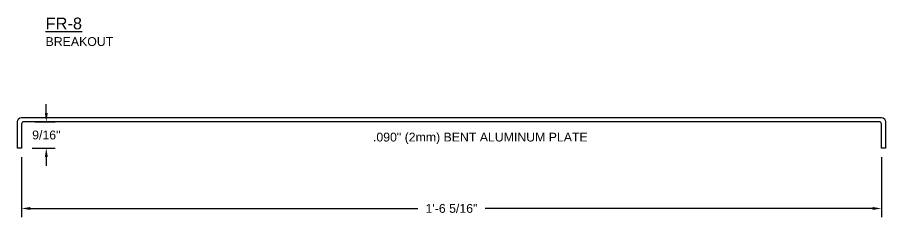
# Model space of a CAD drawing. Header units: inches. Extents: x -5.2 to 55.6, y 1.5 to 11.
# Drawn here: x 37.11 to 55.61, y 6.16 to 10.51 of the extents above; entities that cross this region are included whole.
import ezdxf

# ---------------------------------------------------------------- set-up
doc = ezdxf.new("R2010")
doc.units = ezdxf.units.IN
doc.header["$MEASUREMENT"] = 0
for name, color, linetype in [('DIMENSIONS', 3, 'Continuous'), ('METALS', 7, 'Continuous'), ('TEXT', 2, 'Continuous')]:
    doc.layers.add(name, color=color, linetype=linetype)
doc.styles.add('ARIAL', font='arial.ttf')
doc.dimstyles.new('Arial', dxfattribs={"dimtxt": 0.1875, "dimasz": 0.1875, "dimexe": 0.1875, "dimexo": 0.1875, "dimgap": 0.1875, "dimtad": 0, "dimtih": 1, "dimtoh": 1, "dimdec": 4, "dimzin": 3, "dimdsep": 46, "dimlunit": 4, "dimtxsty": 'ARIAL', "dimcen": 0.125, "dimadec": 0, "dimazin": 0, "dimtfac": 1, "dimtdec": 4, "dimtofl": 0, "dimtmove": 0, "dimatfit": 3, "dimfxl": 0, "dimfrac": 2, "dimtolj": 1, "dimtzin": 0, "dimarcsym": 0})

# ---------------------------------------------------------------- blocks, each defined once
blk = doc.blocks.new('*D13')
at = {"layer": 'Defpoints', "color": 0}
for p in [(37.195, 7.721), (55.515, 7.721), (55.515, 6.44)]:
    blk.add_point(p, dxfattribs=at)
at = {"layer": 'DIMENSIONS', "color": 0, "lineweight": -2}
for p, q in [((37.195, 7.534), (37.195, 6.252)), ((55.515, 7.534), (55.515, 6.252)), ((37.383, 6.44), (45.636, 6.44)), ((55.328, 6.44), (47.074, 6.44))]:
    blk.add_line(p, q, dxfattribs=at)
at = {"layer": 'DIMENSIONS', "color": 0}
for points in [[(37.383, 6.471), (37.383, 6.408), (37.195, 6.44)], [(55.328, 6.471), (55.328, 6.408), (55.515, 6.44)]]:
    blk.add_solid(points, dxfattribs=at)
at = {"layer": 'DIMENSIONS', "color": 0, "insert": (46.355, 6.44), "char_height": 0.1875, "attachment_point": 5, "style": 'ARIAL'}
blk.add_mtext('\\A1;1\'-6 5/16"', dxfattribs=at)
blk = doc.blocks.new('*D12')
at = {"layer": 'Defpoints', "color": 0}
for p in [(37.293, 8.284), (37.23, 7.721), (37.722, 7.721)]:
    blk.add_point(p, dxfattribs=at)
at = {"layer": 'DIMENSIONS', "color": 0, "lineweight": -2}
for p, q in [((37.722, 8.471), (37.722, 8.659)), ((37.48, 8.284), (37.91, 8.284)), ((37.418, 7.721), (37.91, 7.721)), ((37.722, 7.534), (37.722, 7.346))]:
    blk.add_line(p, q, dxfattribs=at)
at = {"layer": 'DIMENSIONS', "color": 0}
for points in [[(37.691, 8.471), (37.753, 8.471), (37.722, 8.284)], [(37.691, 7.534), (37.753, 7.534), (37.722, 7.721)]]:
    blk.add_solid(points, dxfattribs=at)
at = {"layer": 'DIMENSIONS', "color": 0, "insert": (37.722, 8.002), "char_height": 0.1875, "attachment_point": 5, "style": 'ARIAL'}
blk.add_mtext('\\A1;9/16"', dxfattribs=at)

msp = doc.modelspace()

# ---------------------------------------------------------------- linework, layer by layer
at = {"layer": 'METALS'}
msp.add_lwpolyline([(37.19528, 7.72119), (37.10528, 7.72119), (37.10528, 8.28369, -0.41421356), (37.19528, 8.37369), (55.5153, 8.37369, -0.41421356), (55.6053, 8.28369), (55.6053, 7.72119), (55.5153, 7.72119), (55.5153, 8.23869, 0.41421356), (55.4703, 8.28369), (37.24028, 8.28369, 0.41421356), (37.19528, 8.23869), (37.19528, 7.72119)], format="xyb", dxfattribs=at)

# ---------------------------------------------------------------- texts
at = {"layer": 'TEXT', "insert": (37.70672, 10.50187), "char_height": 0.25, "width": 6.625, "attachment_point": 1, "style": 'ARIAL'}
msp.add_mtext('{\\LFR-8\\P\\H0.75x;\\lBREAKOUT}', dxfattribs=at)
at = {"layer": 'TEXT', "insert": (44.68175, 7.93044), "char_height": 0.1875, "attachment_point": 4, "style": 'ARIAL'}
msp.add_mtext('.090" (2mm) BENT ALUMINUM PLATE', dxfattribs=at)

# ---------------------------------------------------------------- dimensions: what is measured, and where the dimension line sits
at = {"layer": 'DIMENSIONS'}
dim = msp.add_linear_dim(base=(37.72209, 7.72119), p1=(37.29278, 8.28369), p2=(37.23028, 7.72119), angle=90, dimstyle='Arial', dxfattribs=at)
dim.commit()
dim.dimension.update_dxf_attribs({"geometry": '*D12', "text_midpoint": (37.72209, 8.00244), "dimtype": 160})
dim = msp.add_linear_dim(base=(55.5153, 6.43962), p1=(37.19528, 7.72119), p2=(55.5153, 7.72119), dimstyle='Arial', dxfattribs=at)
dim.commit()
dim.dimension.update_dxf_attribs({"geometry": '*D13', "text_midpoint": (46.35529, 6.43962), "dimtype": 160})

doc.saveas('drawing.dxf')
